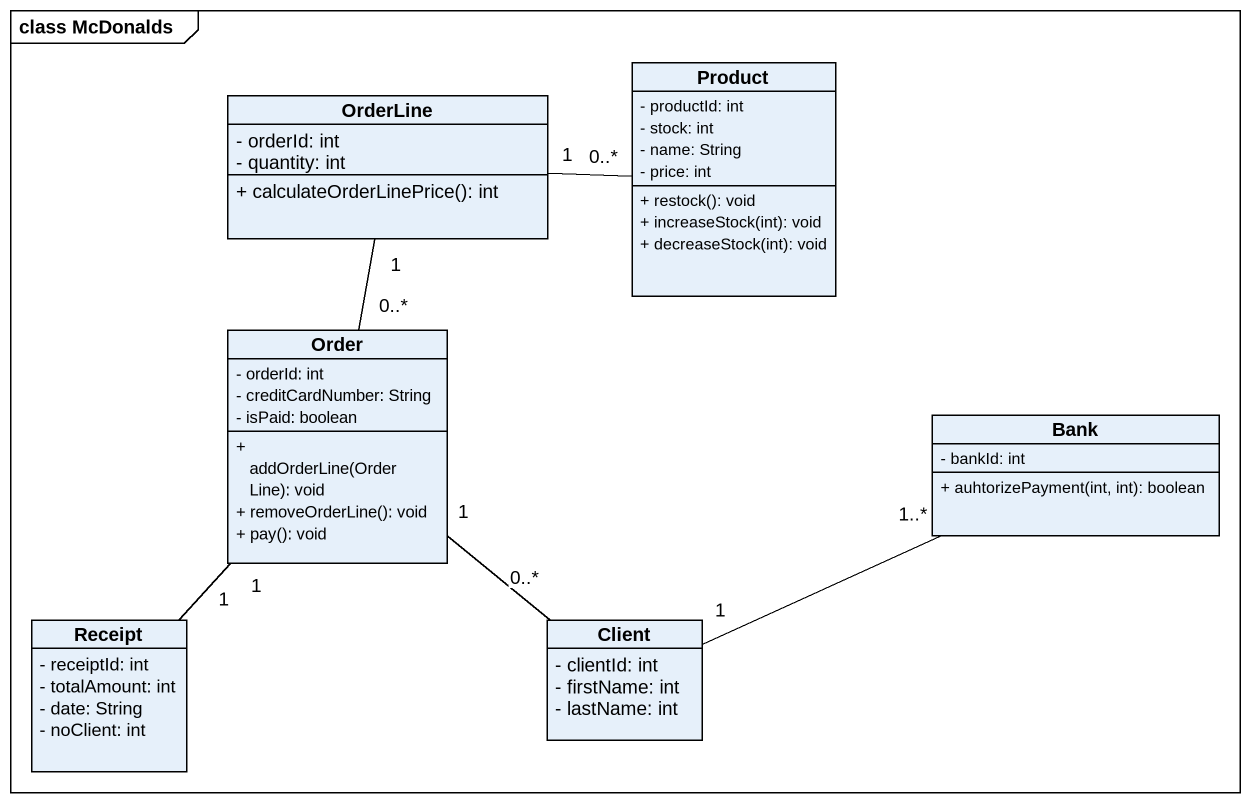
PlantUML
@startuml
mainframe class McDonalds
hide circle
hide empty members
skinparam classAttributeIconSize 0
class Product {
  - productId: int
  - stock: int
  - name: String
  - price: int
  + restock(): void
  + increaseStock(int): void
  + decreaseStock(int): void
}
class OrderLine {
  - orderId: int
  - quantity: int
  + calculateOrderLinePrice(): int
}
class Order {
  - orderId: int
  - creditCardNumber: String
  - isPaid: boolean
  + addOrderLine(OrderLine): void
  + removeOrderLine(): void
  + pay(): void
}
class Bank {
  - bankId: int
  + auhtorizePayment(int, int): boolean
}
class Receipt {
  - receiptId: int
  - totalAmount: int
  - date: String
  - noClient: int
}
class Client {
  - clientId: int
  - firstName: int
  - lastName: int
}
OrderLine "1" -right- "0..*" Product
Order "0..*" -up- "1" OrderLine
Order "1" -- "1" Receipt
Order "1" -- "0..*" Client
Client "1" -right- "1..*" Bank
@enduml
